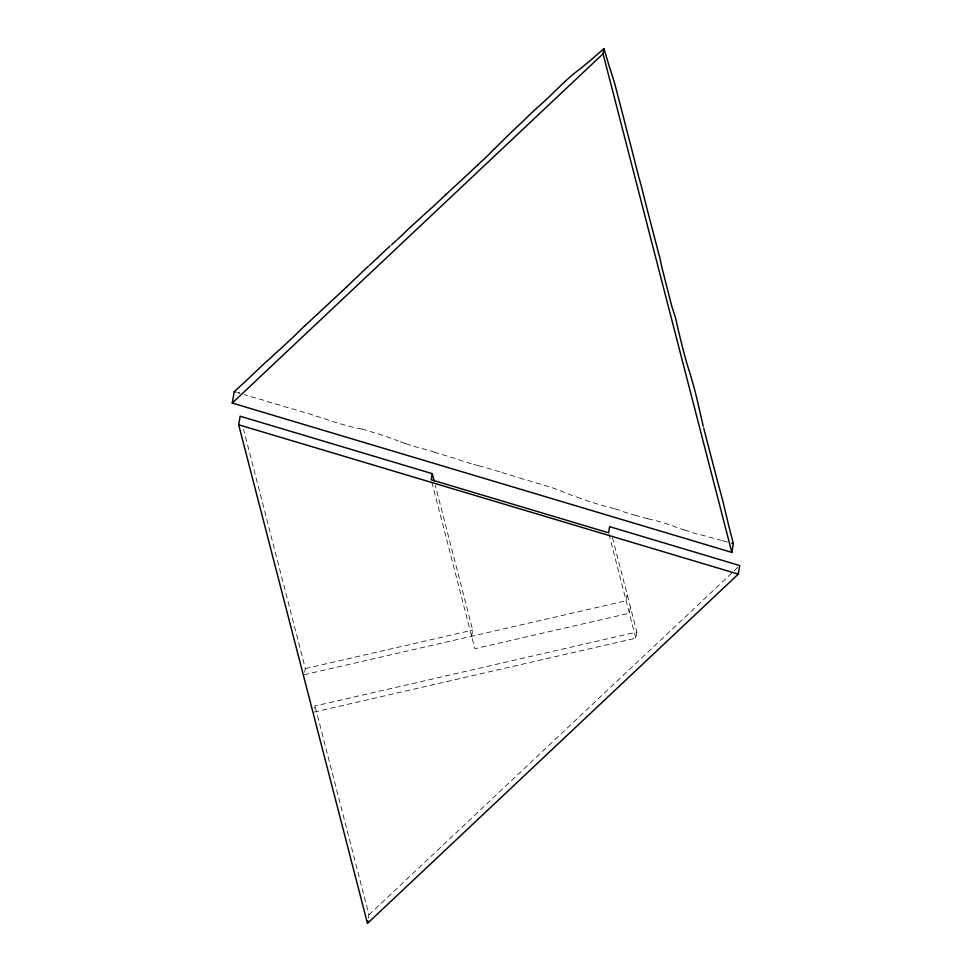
<?xml version="1.0" encoding="UTF-8"?>
<svg xmlns="http://www.w3.org/2000/svg" width="972" height="972" viewBox="0 0 972 972"><rect width="100%" height="100%" fill="white"/><g stroke="black" fill="none" stroke-linecap="round" stroke-linejoin="round"><path stroke-width="0.73" stroke-dasharray="4.86 3.65" d="M304.698 672.247L305.33 668.566L243.559 429.417M314.576 708.43L314.989 705.976L636.842 632.043L611.874 535.341M368.376 918.151L368.947 914.834L314.989 705.976M471.651 636.247L472.696 630.123L435.298 485.356M627.183 594.633L626.138 600.757L304.285 674.689M630.403 607.111L629.358 613.235L474.871 648.713L431.604 481.237M313.944 712.099L635.797 638.167L636.842 632.043M368.947 914.834L733.119 571.803M734.225 570.758L739.741 565.57M305.33 668.566L472.696 630.123M726.704 541.744L725.391 541.453A24.409 6.476 17.2 0 1 723.921 541.112A16.864 4.471 17.2 0 1 721.406 540.456L721.358 540.444M361.718 429.017L356.104 427.996A13.146 3.487 17.2 0 1 353.48 427.425A28.941 7.667 17.2 0 1 352.058 427.073L349.118 426.283A43.886 11.64 17.2 0 1 347.782 425.918L341.913 424.278A24.98 6.622 17.2 0 1 340.479 423.853L337.576 422.954A44.032 11.676 17.2 0 0 335.984 422.48L334.307 421.982A41.735 11.069 17.2 0 1 333.311 421.69A19.877 5.273 17.2 0 1 331.987 421.265L327.078 419.552A15.698 4.167 17.2 0 0 325.158 418.932L323.384 418.41A21.408 5.674 17.2 0 1 321.963 417.972A24.579 6.512 17.2 0 1 321.44 417.802L319.861 417.28A16.342 4.338 17.2 0 0 318.014 416.721L316.216 416.198A10.984 2.916 17.2 0 1 314.041 415.494L311.514 414.57A11.567 3.062 17.2 0 0 310.408 414.193L309.995 414.06A20.339 5.395 17.2 0 0 309.448 413.89L301.077 411.411A39.779 10.546 17.2 0 1 299.461 410.937L293.58 409.236A43.582 11.555 17.2 0 1 292.147 408.823L285.926 407.074A12.915 3.426 17.2 0 1 283.86 406.454L281.783 405.737A19.671 5.212 17.2 0 0 279.037 404.85L271.783 402.943A13.098 3.475 17.2 0 1 269.742 402.347L265.478 400.853A16.074 4.265 17.2 0 0 262.124 399.759L255.478 397.961A30.533 8.092 17.2 0 0 253.583 397.427L249.755 396.394A16.135 4.277 17.2 0 1 247.872 395.823L244.337 394.596M361.888 429.053L364.184 429.648A45.38 12.029 17.2 0 1 368.024 430.766L369.008 431.07A32.003 8.481 17.2 0 1 371.243 431.811L373.831 432.674A12.114 3.208 17.2 0 0 375.581 433.184L378.315 433.913A12.016 3.183 17.2 0 1 379.688 434.302L391.595 438.433A24.482 6.488 17.2 0 1 392.992 438.943A42.404 11.239 17.2 0 1 394.11 439.368L397.05 440.51A48.661 12.903 17.2 0 0 398.168 440.936L398.192 440.948M478.625 465.722L480.751 466.244A22.392 5.941 17.2 0 1 482.367 466.669L488.114 468.31A32.21 8.541 17.2 0 1 488.855 468.528A36.972 9.805 17.2 0 1 490.155 468.917L493.399 469.913A24.251 6.427 17.2 0 0 494.821 470.327L496.826 470.898A17.204 4.556 17.2 0 1 498.162 471.311A21.591 5.723 17.2 0 1 499.256 471.675L500.118 471.967A27.933 7.399 17.2 0 0 501.175 472.319L501.516 472.428M478.248 465.624L477.677 465.491A39.512 10.473 17.2 0 1 475.66 464.968L473.133 464.288A42.975 11.397 17.2 0 1 471.675 463.887L471.627 463.875M238.176 392.7L239.537 393.053M237.593 392.554L239.938 393.174M615.021 508.927L616.345 509.267A12.6 3.341 17.2 0 1 619.759 510.276L623.38 511.709A11.652 3.086 17.2 0 0 626.175 512.669L633.112 514.674A38.236 10.133 17.2 0 1 634.303 515.026L634.825 515.184M614.255 508.721L608.071 507.092A17.508 4.641 17.2 0 1 606.54 506.655L598.983 504.468A24.3 6.439 17.2 0 1 596.273 503.654L593.673 502.828A44.42 11.773 17.2 0 0 592.349 502.415L589.433 501.516A22.599 5.99 17.2 0 1 586.553 500.544L580.843 498.515M647.741 518.732L646.599 518.428A36.061 9.562 17.2 0 1 644.715 517.906L641.69 517.019A18.189 4.824 17.2 0 0 639.795 516.533L638.932 516.326A22.259 5.905 17.2 0 1 637.656 515.998A16.172 4.289 17.2 0 1 636.125 515.573L635.129 515.282M647.923 518.781L649.831 519.291A16.585 4.398 17.2 0 0 652.127 519.826L653.949 520.202A19.404 5.139 17.2 0 1 657.679 521.126L660.049 521.794A34.421 9.125 17.2 0 1 663.098 522.693L667.169 523.981A34.239 9.076 17.2 0 1 675.443 526.873L677.277 527.638A15.989 4.24 17.2 0 0 678.262 528.015L684.349 529.947M684.434 529.971L686.475 530.554A14.446 3.827 17.2 0 1 688.662 531.259L690.995 532.085A23.607 6.257 17.2 0 0 691.955 532.425L692.477 532.595A23.705 6.282 17.2 0 0 694.202 533.154L695.94 533.677A11.786 3.123 17.2 0 0 697.568 534.102L701.347 534.952A14.823 3.924 17.2 0 1 702.841 535.329A28.528 7.557 17.2 0 1 703.91 535.633L708.758 536.981A36 9.55 17.2 0 0 711.759 537.747L721.03 540.347M471.262 463.766L462.32 460.959A31.262 8.286 17.2 0 1 460.497 460.351L457.277 459.234A35.247 9.343 17.2 0 0 452.77 457.727L452.332 457.605A61.042 16.184 17.2 0 0 450.51 457.059L446.33 455.832A22.563 5.978 17.2 0 1 444.69 455.321L442.199 454.507A22.077 5.856 17.2 0 0 440.182 453.888L437.534 453.122A26.268 6.962 17.2 0 1 434.909 452.32M501.856 472.538L510.98 475.259A22.927 6.075 17.2 0 0 513.325 476.025L518.55 477.653M519.607 477.993L524.333 479.451A33.157 8.797 17.2 0 0 527.346 480.326L530.542 481.201A18.504 4.909 17.2 0 1 533.421 482.051L541.878 484.651A26.317 6.974 17.2 0 1 543.749 485.162L549.63 486.875A20.242 5.37 17.2 0 1 553.165 488.066L556.725 489.366A33.959 9.003 17.2 0 1 559.082 490.265L568.632 494.104A26.791 7.108 17.2 0 0 570.795 494.93L580.721 498.478M434.849 452.296L431.823 451.3A38.856 10.303 17.2 0 0 428.774 450.315L428.324 450.182A16.099 4.265 17.2 0 0 425.104 449.307L422.067 448.627A14.945 3.961 17.2 0 1 419.807 448.068L416.927 447.229A28.188 7.472 17.2 0 0 415.554 446.853L414.193 446.476A14.932 3.961 17.2 0 1 410.974 445.528L409.783 445.067M404.984 443.378L406.515 443.9A20.874 5.528 17.2 0 1 408.313 444.52L409.625 445.018M404.826 443.329L404.364 443.171A31.942 8.469 17.2 0 1 402.104 442.394L398.265 440.972M608.958 534.236L635.797 638.167M727.384 541.902A13.45 3.56 17.2 0 1 727.894 542.024"/><path stroke-width="1.46" d="M728.186 523.386L728.879 526.289A19.027 2.017 77.1 0 0 729.948 530.445L732.694 541.112A23.34 2.479 77.1 0 1 733.35 543.688L731.855 552.412L232.259 403.064L234.203 391.692L241.19 385.301A43.776 6.877 -45.3 0 0 242.83 383.831L242.903 383.77M432.273 473.656L431.228 479.779L608.581 532.79L609.626 526.666L739.741 565.57L738.283 574.124L367.477 923.4L238.675 424.776L240.145 416.21L432.273 473.656L434.168 480.958M367.477 923.4L367.926 920.776M731.855 552.412L603.053 53.788L603.94 48.6L607.415 60.118A50.204 5.334 77.1 0 0 609.298 66.375L614.28 82.207A16.986 1.798 77.1 0 1 615.373 86.156L616.09 88.914A21.724 2.308 77.1 0 0 616.442 90.275L623.574 117.673A8.736 0.923 77.1 0 1 623.927 119.155L627.462 132.957A44.129 4.69 77.1 0 1 627.827 134.343L629.249 139.81A14.361 1.519 77.1 0 0 629.625 141.098L638.701 176.746A7.071 0.753 77.1 0 0 639.09 177.985L641.739 187.73A42.391 4.496 77.1 0 0 643.865 196.101L645.481 202.808A9.052 0.96 77.1 0 0 645.821 204.242L658.664 253.498A36.584 3.888 77.1 0 0 659.04 254.846L659.781 257.592A8.384 0.887 77.1 0 1 660.122 259.002L661.531 265.635A27.216 2.892 77.1 0 0 661.847 267.191L671.749 306.083A60.969 6.476 77.1 0 1 672.126 307.322L675.224 316.884A6.209 0.656 77.1 0 1 675.819 319.168L677.715 327.661A42.051 4.459 77.1 0 1 678.748 331.974L681.421 342.897A18.699 1.98 77.1 0 0 681.761 344.319L682.587 347.612A42.877 4.556 77.1 0 0 683.535 351.257L686.183 361.122A19.513 2.066 77.1 0 0 687.447 365.387L689.087 370.551A33.595 3.56 77.1 0 0 689.476 371.754L693.23 384.523A30.545 3.244 77.1 0 0 693.583 385.872L695.259 392.081M299.51 330.893L301.381 329.034A16.488 2.588 -45.3 0 1 304.285 326.288M298.841 331.549L295.038 335.304A22.392 3.511 -45.3 0 1 294.188 336.142A17.739 2.782 -45.3 0 1 292.475 337.77L290.507 339.568A36.827 5.783 -45.3 0 0 288.04 341.865L286.412 343.408A34.749 5.455 -45.3 0 1 285.173 344.562L280.568 348.814A46.948 7.375 -45.3 0 1 275.951 352.945L274.286 354.428A9.599 1.507 -45.3 0 0 273.12 355.521A16.354 2.564 -45.3 0 0 272.148 356.457L271.443 357.149A10.06 1.58 -45.3 0 1 268.381 359.956L267.762 360.442A11.992 1.883 -45.3 0 0 265.538 362.349L263.145 364.646A30.569 4.799 -45.3 0 1 262.063 365.666L260.545 367.076A29.318 4.605 -45.3 0 0 258.989 368.57L257.495 370.016A36.717 5.771 -45.3 0 1 255.393 372.009L253.728 373.564A46.267 7.266 -45.3 0 0 251.541 375.642L248.881 378.193M494.432 148.85L496.485 146.845A40.326 6.33 -45.3 0 0 497.846 145.508L509.279 134.197A26.305 4.131 -45.3 0 1 510.604 132.909L513.921 129.738A33.85 5.322 -45.3 0 1 515.67 128.085L516.873 126.955A46.972 7.375 -45.3 0 0 517.955 125.959L519.558 124.44A34.19 5.37 -45.3 0 1 520.433 123.626L521.685 122.46A24.701 3.876 -45.3 0 0 523.665 120.589L529.473 114.915A24.822 3.9 -45.3 0 1 530.991 113.469L535.499 109.277A37.276 5.856 -45.3 0 1 536.532 108.329A25.151 3.949 -45.3 0 1 538.658 106.434L540.213 105.073A22.806 3.584 -45.3 0 0 543.749 101.878L545.462 100.238A26.183 4.107 -45.3 0 1 547.345 98.488L548.135 97.759A31.286 4.921 -45.3 0 0 548.73 97.212A12.867 2.017 -45.3 0 0 550.504 95.535L552.861 93.178A20.145 3.159 -45.3 0 1 554.417 91.647L556.531 89.643A44.153 6.938 -45.3 0 0 559.058 87.213L562.934 83.434A23.644 3.718 -45.3 0 1 565.789 80.712M346.834 286.716L341.877 291.454M248.322 378.74L247.945 379.092A32.817 5.152 -45.3 0 1 247.386 379.627L245.928 380.988A77.104 12.114 -45.3 0 1 243.863 382.883L243.425 383.296M477.702 164.985L469.087 173.101A30.266 4.751 -45.3 0 1 467.058 174.984L465.479 176.418A22.927 3.596 -45.3 0 0 464.507 177.329L461.749 179.942A27.581 4.338 -45.3 0 1 459.586 181.946L454.264 186.782A35.612 5.589 -45.3 0 0 452.284 188.617L450.583 190.22M346.955 286.594L360.369 273.8A56.412 8.857 -45.3 0 1 361.888 272.318L364.524 269.779A28.978 4.556 -45.3 0 1 365.156 269.171L365.666 268.685A11.251 1.762 -45.3 0 1 366.918 267.543L368.376 266.279M477.762 164.912L478.953 163.794A26.852 4.216 -45.3 0 1 480.472 162.385L484.542 158.679A19.525 3.062 -45.3 0 0 486.279 157.027A24.64 3.876 -45.3 0 0 488.685 154.645A39.888 6.269 -45.3 0 0 489.353 153.965L491.273 151.996A34.992 5.492 -45.3 0 1 494.432 148.85M341.719 291.612L341.306 292.001A22.733 3.572 -45.3 0 1 339.884 293.313A31.177 4.896 -45.3 0 1 338.706 294.382L337.758 295.221A26.876 4.216 -45.3 0 0 336.543 296.339L335.571 297.238M232.259 403.064L603.053 53.788M377.658 257.653L378.181 257.167A18.845 2.965 -45.3 0 0 379.809 255.612L383.879 251.76A34.992 5.492 -45.3 0 0 384.912 250.8L386.649 249.172A23.498 3.694 -45.3 0 1 388.703 247.301L390.1 246.062M449.708 191.034L445.832 194.619M445.711 194.74L443.73 196.563A24.75 3.888 -45.3 0 0 442.491 197.717L440.595 199.539A37.373 5.868 -45.3 0 1 439.004 201.046L433.123 206.538A28.164 4.423 -45.3 0 1 430.122 209.235L422.018 216.562A39.803 6.257 -45.3 0 1 420.098 218.311L411.557 226.112M411.241 226.403L409.188 228.286A17.617 2.77 -45.3 0 0 408.155 229.258L405.045 232.272A44.129 6.926 -45.3 0 0 403.55 233.73L401.521 235.71A11.858 1.859 -45.3 0 1 400.938 236.269L397.062 239.817M377.136 258.127L376.371 258.844A32.21 5.054 -45.3 0 0 374.293 260.775L369.372 265.405M565.789 80.725L571.597 75.67A29.391 4.617 -45.3 0 1 574.95 72.839L577.137 71.138A42.331 6.646 -45.3 0 1 577.793 70.628L581.596 67.736A16.245 2.552 -45.3 0 0 582.957 66.631L586.08 63.945A15.734 2.466 -45.3 0 1 586.651 63.472L589.044 61.54A19.513 3.062 -45.3 0 0 590.879 60.021L595.933 55.623A58.563 9.198 -45.3 0 0 596.796 54.857L598.436 53.424A34.105 5.358 -45.3 0 1 600.246 51.844L602.628 49.815A7.946 1.251 -45.3 0 0 603.891 48.649M304.285 326.288L305.305 325.365M305.633 325.073L305.973 324.757A44.153 6.938 -45.3 0 0 308.841 322.109L327.37 304.892A30.8 4.836 -45.3 0 0 328.026 304.297L328.244 304.09A13.875 2.175 -45.3 0 0 329.18 303.203L331.355 301.113A14.519 2.284 -45.3 0 1 332.558 299.984L334.101 298.586A34.81 5.468 -45.3 0 0 335.219 297.566M391.497 244.823L395.288 241.421A43.351 6.804 -45.3 0 0 396.054 240.728L396.114 240.679M235.856 392.105L234.203 391.692M238.675 424.776L738.283 574.124M731.758 543.141L733.277 543.664M715.477 473.23L715.113 471.906A13.766 1.458 77.1 0 0 714.748 470.606L710.228 453.341A21.615 2.296 77.1 0 1 709.864 451.98L708.442 446.44A17.617 1.871 77.1 0 0 708.078 445.079L703.704 428.093M695.502 392.992L697.92 403.101A31.845 3.378 77.1 0 1 699.05 408.021L703.23 426.258M715.708 474.142L717.603 481.614A14.106 1.494 77.1 0 0 717.956 482.975L719.414 488.248A47.178 5.006 77.1 0 1 719.778 489.56L723.144 502.184M727.955 522.414L727.384 520.032A39.159 4.155 77.1 0 1 727.044 518.574L724.395 507.578A39.184 4.155 77.1 0 0 723.375 503.144"/></g></svg>
